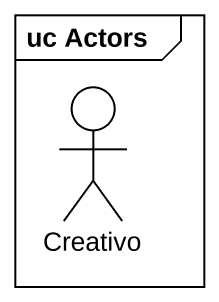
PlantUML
@startuml
mainframe uc Actors
actor Creativo
@enduml
